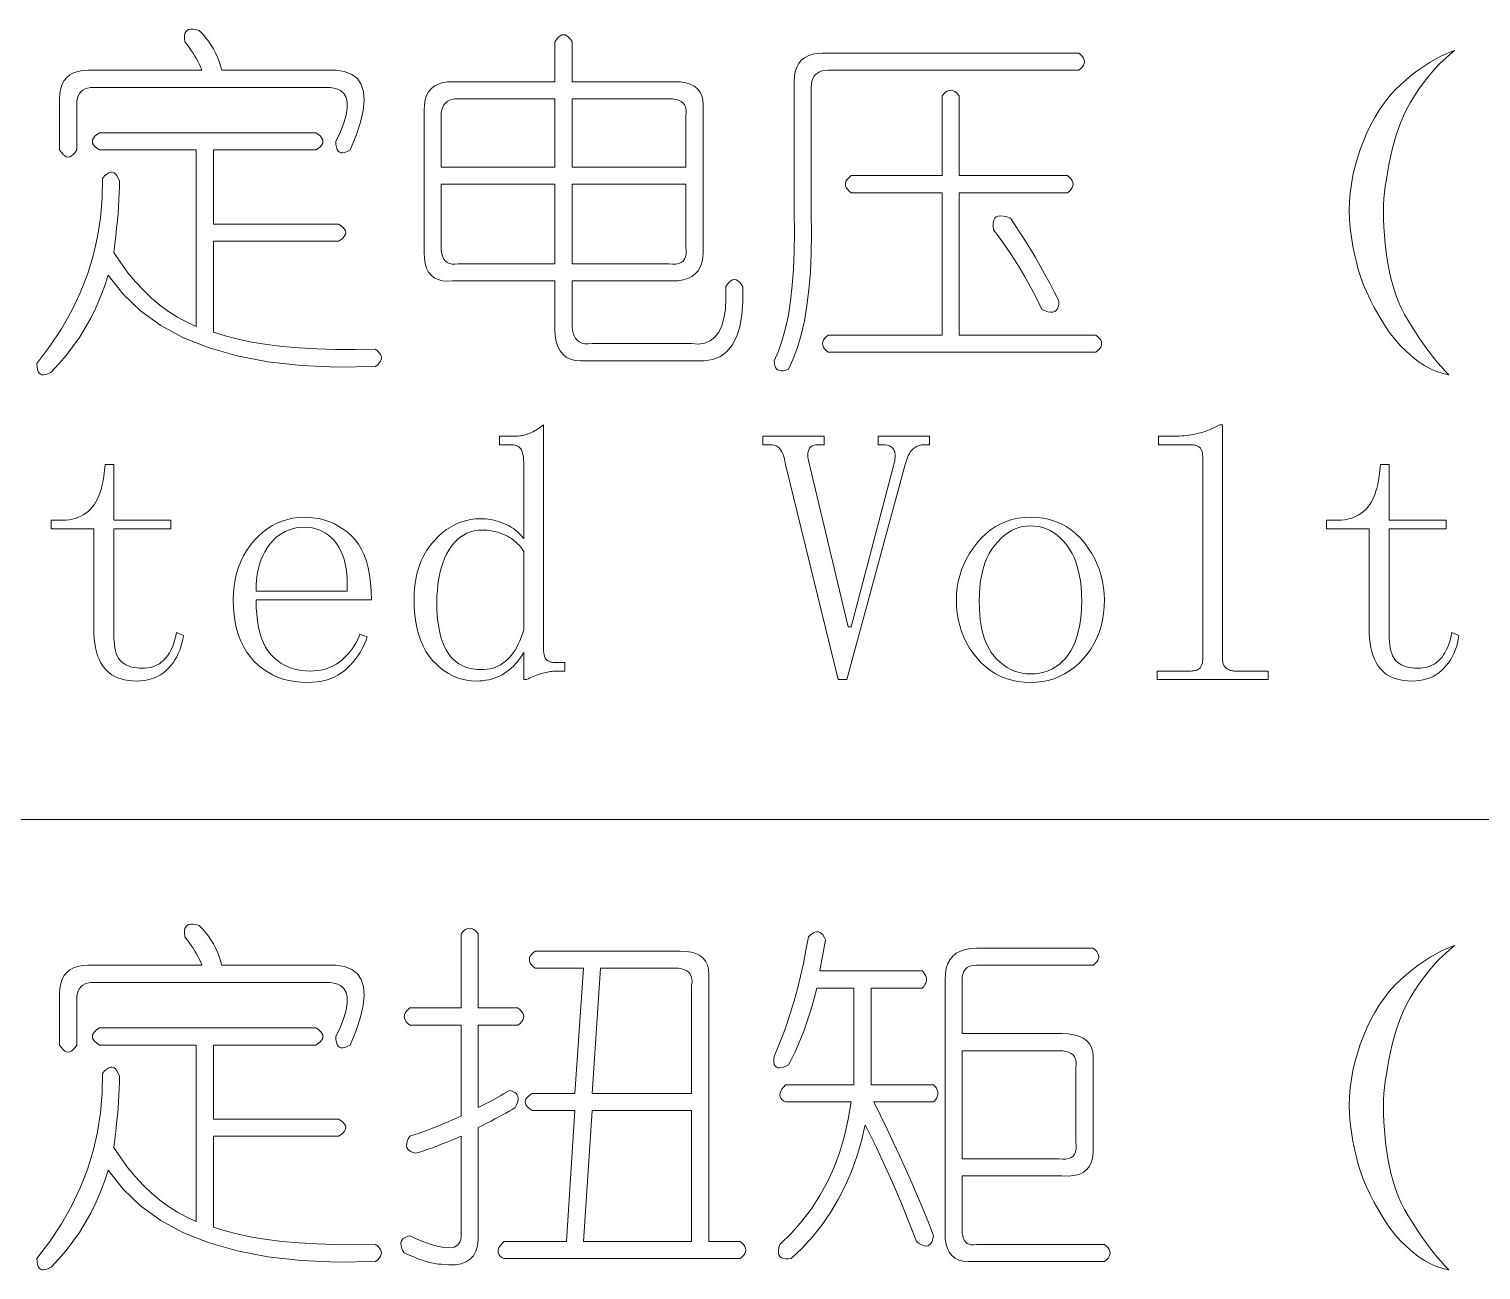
# Model space of a CAD drawing. Extents: x 1 to 297, y 1 to 210.
# Drawn here: x 47.49 to 56.24, y 43.02 to 50.49 of the extents above; entities that cross this region are included whole.
import ezdxf

# ---------------------------------------------------------------- set-up
doc = ezdxf.new("R2010")
doc.units = 0

msp = doc.modelspace()

# ---------------------------------------------------------------- linework, layer by layer
at = {"color": 7, "lineweight": 13}
msp.add_line((1.3055, 45.7306), (175.1082, 45.7306), dxfattribs=at)
for points in [[(48.5176, 50.482), (48.5375, 50.4611), (48.556, 50.4395), (48.5731, 50.4172), (48.5889, 50.3942), (48.6033, 50.3706), (48.6163, 50.3462), (48.628, 50.3212), (48.6383, 50.2955), (48.6472, 50.2691), (48.6547, 50.242), (49.3404, 50.242), (49.3938, 50.2341), (49.4371, 50.2173), (49.4706, 50.1916), (49.494, 50.157), (49.5076, 50.1134), (49.5112, 50.061), (49.5048, 49.9996), (49.4886, 49.9293), (49.4623, 49.8501), (49.4262, 49.762), (49.4099, 49.7533), (49.3953, 49.7476), (49.3824, 49.745), (49.3713, 49.7455), (49.3619, 49.7491), (49.3542, 49.7558), (49.3482, 49.7656), (49.3439, 49.7785), (49.3413, 49.7944), (49.3404, 49.8134), (49.3679, 49.8722), (49.3884, 49.9252), (49.4022, 49.9723), (49.409, 50.0137), (49.409, 50.0491), (49.4022, 50.0788), (49.3884, 50.1026), (49.3679, 50.1206), (49.3404, 50.1328), (49.3062, 50.1391), (47.8833, 50.1391), (47.8638, 50.1381), (47.8463, 50.135), (47.8308, 50.1299), (47.8175, 50.1227), (47.8062, 50.1134), (47.7969, 50.1021), (47.7897, 50.0887), (47.7846, 50.0733), (47.7815, 50.0558), (47.7804, 50.0363), (47.7804, 49.762), (47.7702, 49.7466), (47.7599, 49.7346), (47.7496, 49.726), (47.7393, 49.7209), (47.729, 49.7191), (47.7187, 49.7209), (47.7084, 49.726), (47.6982, 49.7346), (47.6879, 49.7466), (47.6776, 49.762), (47.6776, 50.0706), (47.6793, 50.1031), (47.6844, 50.1323), (47.693, 50.158), (47.705, 50.1803), (47.7204, 50.1991), (47.7393, 50.2146), (47.7616, 50.2266), (47.7873, 50.2351), (47.8164, 50.2403), (47.849, 50.242), (48.5347, 50.242), (48.5275, 50.2591), (48.5196, 50.2763), (48.5111, 50.2934), (48.5018, 50.3106), (48.4919, 50.3277), (48.4812, 50.3449), (48.4699, 50.362), (48.4579, 50.3791), (48.4452, 50.3963), (48.4319, 50.4134), (48.4296, 50.4326), (48.4298, 50.4491), (48.4324, 50.4628), (48.4374, 50.4738), (48.4447, 50.482), (48.4545, 50.4875), (48.4667, 50.4902), (48.4812, 50.4902), (48.4982, 50.4875)], [(50.7633, 50.4134), (50.7633, 50.1734), (51.3804, 50.1734), (51.4161, 50.1717), (51.4476, 50.1666), (51.4751, 50.158), (51.4984, 50.146), (51.5176, 50.1306), (51.5327, 50.1117), (51.5436, 50.0894), (51.5505, 50.0637), (51.5532, 50.0346), (51.5519, 50.002), (51.5519, 49.1449), (51.55, 49.1123), (51.5443, 49.0831), (51.5349, 49.0574), (51.5217, 49.0351), (51.5047, 49.0163), (51.484, 49.0009), (51.4595, 48.9889), (51.4312, 48.9803), (51.3991, 48.9751), (51.3633, 48.9734), (50.7633, 48.9734), (50.7633, 48.7163), (50.7645, 48.6904), (50.7681, 48.6676), (50.7741, 48.6479), (50.7825, 48.6313), (50.7933, 48.6177), (50.8065, 48.6073), (50.8221, 48.5999), (50.8401, 48.5956), (50.8605, 48.5944), (50.8833, 48.5963), (51.4833, 48.5963), (51.5255, 48.5935), (51.5628, 48.599), (51.5954, 48.6127), (51.6232, 48.6347), (51.6462, 48.6649), (51.6643, 48.7033), (51.6777, 48.7499), (51.6863, 48.8047), (51.69, 48.8678), (51.689, 48.9391), (51.6993, 48.9546), (51.7096, 48.9666), (51.7199, 48.9751), (51.7302, 48.9803), (51.7404, 48.982), (51.7507, 48.9803), (51.761, 48.9751), (51.7713, 48.9666), (51.7816, 48.9546), (51.7919, 48.9391), (51.792, 48.8483), (51.7857, 48.7677), (51.7728, 48.6974), (51.7535, 48.6374), (51.7276, 48.5877), (51.6952, 48.5483), (51.6563, 48.5191), (51.6108, 48.5003), (51.5589, 48.4917), (51.5004, 48.4934), (50.849, 48.4934), (50.8132, 48.4922), (50.7811, 48.4955), (50.7528, 48.5032), (50.7283, 48.5154), (50.7076, 48.532), (50.6906, 48.5531), (50.6774, 48.5786), (50.668, 48.6086), (50.6623, 48.6431), (50.6604, 48.682), (50.6604, 48.9734), (50.0433, 48.9734), (50.0107, 48.9721), (49.9816, 48.9748), (49.9559, 48.9817), (49.9336, 48.9926), (49.9147, 49.0077), (49.8993, 49.0269), (49.8873, 49.0502), (49.8787, 49.0777), (49.8736, 49.1092), (49.8719, 49.1449), (49.8719, 50.002), (49.8736, 50.0346), (49.8787, 50.0637), (49.8873, 50.0894), (49.8993, 50.1117), (49.9147, 50.1306), (49.9336, 50.146), (49.9559, 50.158), (49.9816, 50.1666), (50.0107, 50.1717), (50.0433, 50.1734), (50.6604, 50.1734), (50.6604, 50.4134), (50.6707, 50.4289), (50.681, 50.4409), (50.6913, 50.4494), (50.7016, 50.4546), (50.7119, 50.4563), (50.7222, 50.4546), (50.7324, 50.4494), (50.7427, 50.4409), (50.753, 50.4289)], [(56.0776, 50.362), (56.0438, 50.3337), (56.0111, 50.3037), (55.9794, 50.272), (55.9487, 50.2386), (55.919, 50.2034), (55.8904, 50.1666), (55.8628, 50.128), (55.8362, 50.0877), (55.8107, 50.0457), (55.7862, 50.002), (55.7695, 49.9669), (55.7539, 49.93), (55.7394, 49.8914), (55.7258, 49.8511), (55.7133, 49.8091), (55.7018, 49.7654), (55.6914, 49.72), (55.6819, 49.6729), (55.6735, 49.624), (55.6662, 49.5734), (55.66, 49.5414), (55.6552, 49.5069), (55.6518, 49.4701), (55.6497, 49.4308), (55.649, 49.3891), (55.6497, 49.3451), (55.6518, 49.2986), (55.6552, 49.2498), (55.66, 49.1985), (55.6662, 49.1449), (55.6739, 49.091), (55.6833, 49.0393), (55.6944, 48.9895), (55.7073, 48.9419), (55.7219, 48.8963), (55.7382, 48.8527), (55.7562, 48.8113), (55.7759, 48.7718), (55.7973, 48.7345), (55.8204, 48.6991), (55.8412, 48.6654), (55.8623, 48.6326), (55.8837, 48.6009), (55.9055, 48.5702), (55.9276, 48.5406), (55.95, 48.5119), (55.9728, 48.4843), (55.996, 48.4578), (56.0195, 48.4322), (56.0433, 48.4077), (56.0058, 48.4165), (55.9686, 48.429), (55.9317, 48.4453), (55.8952, 48.4653), (55.859, 48.4891), (55.8232, 48.5167), (55.7877, 48.5481), (55.7526, 48.5833), (55.7178, 48.6222), (55.6833, 48.6649), (55.6504, 48.7158), (55.6202, 48.7657), (55.5928, 48.8145), (55.5681, 48.8623), (55.5462, 48.9091), (55.527, 48.9549), (55.5105, 48.9997), (55.4968, 49.0434), (55.4858, 49.0861), (55.4776, 49.1277), (55.4652, 49.1824), (55.4556, 49.2367), (55.4488, 49.2907), (55.4447, 49.3444), (55.4433, 49.3977), (55.4447, 49.4507), (55.4488, 49.5033), (55.4556, 49.5556), (55.4652, 49.6075), (55.4776, 49.6591), (55.4923, 49.7131), (55.5091, 49.7654), (55.528, 49.816), (55.5489, 49.8649), (55.5719, 49.912), (55.5969, 49.9574), (55.624, 50.0011), (55.6531, 50.0431), (55.6843, 50.0834), (55.7176, 50.122), (55.752, 50.1553), (55.7868, 50.1865), (55.822, 50.2156), (55.8575, 50.2427), (55.8933, 50.2677), (55.9295, 50.2907), (55.966, 50.3116), (56.0028, 50.3305), (56.04, 50.3473)], [(52.2719, 50.3449), (53.8147, 50.3449), (53.8271, 50.3346), (53.8367, 50.3243), (53.8435, 50.314), (53.8476, 50.3037), (53.849, 50.2934), (53.8476, 50.2831), (53.8435, 50.2729), (53.8367, 50.2626), (53.8271, 50.2523), (53.8147, 50.242), (52.3062, 50.242), (52.2866, 50.241), (52.2691, 50.2379), (52.2537, 50.2327), (52.2403, 50.2255), (52.229, 50.2163), (52.2198, 50.205), (52.2126, 50.1916), (52.2074, 50.1762), (52.2043, 50.1587), (52.2033, 50.1391), (52.2033, 49.3849), (52.205, 49.2582), (52.2033, 49.1387), (52.1982, 49.0264), (52.1896, 48.9213), (52.1776, 48.8234), (52.1622, 48.7327), (52.1433, 48.6493), (52.121, 48.573), (52.0953, 48.5039), (52.0662, 48.442), (52.0499, 48.4363), (52.0353, 48.4331), (52.0224, 48.4322), (52.0113, 48.4338), (52.0019, 48.4377), (51.9942, 48.4441), (51.9882, 48.4528), (51.9839, 48.4639), (51.9813, 48.4775), (51.9804, 48.4934), (52.0063, 48.5517), (52.0291, 48.6169), (52.0488, 48.6889), (52.0655, 48.7677), (52.079, 48.8534), (52.0895, 48.946), (52.0968, 49.0454), (52.1011, 49.1517), (52.1023, 49.2649), (52.1004, 49.3849), (52.1004, 50.1734), (52.1022, 50.206), (52.1073, 50.2351), (52.1159, 50.2609), (52.1279, 50.2831), (52.1433, 50.302), (52.1622, 50.3174), (52.1844, 50.3294), (52.2102, 50.338), (52.2393, 50.3431)], [(52.9919, 50.0877), (53.0022, 50.1001), (53.0124, 50.1097), (53.0227, 50.1165), (53.033, 50.1206), (53.0433, 50.122), (53.0536, 50.1206), (53.0639, 50.1165), (53.0742, 50.1097), (53.0844, 50.1001), (53.0947, 50.0877), (53.0947, 49.6077), (53.7462, 49.6077), (53.7585, 49.5974), (53.7681, 49.5871), (53.775, 49.5769), (53.7791, 49.5666), (53.7804, 49.5563), (53.7791, 49.546), (53.775, 49.5357), (53.7681, 49.5254), (53.7585, 49.5151), (53.7462, 49.5049), (53.0947, 49.5049), (53.0947, 48.6477), (53.9176, 48.6477), (53.9299, 48.6374), (53.9395, 48.6271), (53.9464, 48.6169), (53.9505, 48.6066), (53.9519, 48.5963), (53.9505, 48.586), (53.9464, 48.5757), (53.9395, 48.5654), (53.9299, 48.5551), (53.9176, 48.5449), (52.3062, 48.5449), (52.2938, 48.5551), (52.2842, 48.5654), (52.2774, 48.5757), (52.2732, 48.586), (52.2719, 48.5963), (52.2732, 48.6066), (52.2774, 48.6169), (52.2842, 48.6271), (52.2938, 48.6374), (52.3062, 48.6477), (52.9919, 48.6477), (52.9919, 49.5049), (52.4433, 49.5049), (52.431, 49.5151), (52.4214, 49.5254), (52.4145, 49.5357), (52.4104, 49.546), (52.409, 49.5563), (52.4104, 49.5666), (52.4145, 49.5769), (52.4214, 49.5871), (52.431, 49.5974), (52.4433, 49.6077), (52.9919, 49.6077)], [(50.6604, 50.0706), (50.0776, 50.0706), (50.058, 50.0695), (50.0406, 50.0665), (50.0251, 50.0613), (50.0118, 50.0541), (50.0004, 50.0449), (49.9912, 50.0335), (49.984, 50.0202), (49.9788, 50.0047), (49.9758, 49.9873), (49.9747, 49.9677), (49.9747, 49.6591), (50.6604, 49.6591)], [(51.3462, 50.0706), (50.7633, 50.0706), (50.7633, 49.6591), (51.449, 49.6591), (51.449, 49.9677), (51.4511, 49.9873), (51.4504, 50.0047), (51.447, 50.0202), (51.4408, 50.0335), (51.4319, 50.0449), (51.4202, 50.0541), (51.4058, 50.0613), (51.3887, 50.0665), (51.3688, 50.0695)], [(47.9176, 49.8649), (49.2204, 49.8649), (49.2359, 49.8546), (49.2479, 49.8443), (49.2564, 49.834), (49.2616, 49.8237), (49.2633, 49.8134), (49.2616, 49.8031), (49.2564, 49.7929), (49.2479, 49.7826), (49.2359, 49.7723), (49.2204, 49.762), (48.6033, 49.762), (48.6033, 49.3163), (49.3576, 49.3163), (49.373, 49.306), (49.385, 49.2957), (49.3936, 49.2854), (49.3987, 49.2751), (49.4004, 49.2649), (49.3987, 49.2546), (49.3936, 49.2443), (49.385, 49.234), (49.373, 49.2237), (49.3576, 49.2134), (48.6033, 49.2134), (48.6033, 48.6649), (48.6748, 48.6422), (48.7521, 48.6223), (48.8352, 48.6052), (48.9242, 48.5908), (49.019, 48.5791), (49.1196, 48.5702), (49.2261, 48.5641), (49.3384, 48.5606), (49.4565, 48.5599), (49.5804, 48.562), (49.5928, 48.5517), (49.6024, 48.5414), (49.6092, 48.5311), (49.6134, 48.5209), (49.6147, 48.5106), (49.6134, 48.5003), (49.6092, 48.49), (49.6024, 48.4797), (49.5928, 48.4694), (49.5804, 48.4591), (49.3483, 48.4554), (49.132, 48.4646), (48.9314, 48.4869), (48.7466, 48.5222), (48.5776, 48.5706), (48.4243, 48.6319), (48.2868, 48.7063), (48.1651, 48.7938), (48.0592, 48.8942), (47.969, 49.0077), (47.9471, 48.9402), (47.9224, 48.8747), (47.895, 48.8113), (47.8648, 48.7499), (47.8319, 48.6906), (47.7962, 48.6333), (47.7578, 48.5781), (47.7167, 48.525), (47.6728, 48.4739), (47.6262, 48.4249), (47.6099, 48.4161), (47.5953, 48.4105), (47.5824, 48.4079), (47.5713, 48.4084), (47.5619, 48.412), (47.5542, 48.4187), (47.5482, 48.4285), (47.5439, 48.4413), (47.5413, 48.4573), (47.5404, 48.4763), (47.6184, 48.58), (47.6879, 48.6854), (47.7487, 48.7926), (47.801, 48.9014), (47.8447, 49.012), (47.8799, 49.1243), (47.9064, 49.2383), (47.9244, 49.354), (47.9339, 49.4714), (47.9347, 49.5906), (47.9481, 49.6058), (47.9608, 49.6173), (47.9728, 49.625), (47.9841, 49.629), (47.9947, 49.6291), (48.0047, 49.6255), (48.0139, 49.6182), (48.0225, 49.607), (48.0304, 49.5921), (48.0376, 49.5734), (48.0372, 49.5383), (48.0362, 49.5014), (48.0345, 49.4629), (48.0321, 49.4226), (48.029, 49.3806), (48.0252, 49.3369), (48.0208, 49.2914), (48.0156, 49.2443), (48.0098, 49.1954), (48.0033, 49.1449), (48.0453, 49.0818), (48.089, 49.0228), (48.1344, 48.9679), (48.1816, 48.9172), (48.2304, 48.8706), (48.281, 48.8281), (48.3333, 48.7897), (48.3873, 48.7554), (48.443, 48.7252), (48.5004, 48.6991), (48.5004, 49.762), (47.9176, 49.762), (47.9022, 49.7723), (47.8902, 49.7826), (47.8816, 49.7929), (47.8764, 49.8031), (47.8747, 49.8134), (47.8764, 49.8237), (47.8816, 49.834), (47.8902, 49.8443), (47.9022, 49.8546)], [(50.6604, 49.5563), (49.9747, 49.5563), (49.9747, 49.1791), (49.9758, 49.1565), (49.9788, 49.1366), (49.984, 49.1195), (49.9912, 49.1051), (50.0004, 49.0934), (50.0118, 49.0845), (50.0251, 49.0783), (50.0406, 49.0749), (50.058, 49.0742), (50.0776, 49.0763), (50.6604, 49.0763)], [(51.449, 49.5563), (50.7633, 49.5563), (50.7633, 49.0763), (51.3462, 49.0763), (51.3688, 49.0742), (51.3887, 49.0749), (51.4058, 49.0783), (51.4202, 49.0845), (51.4319, 49.0934), (51.4408, 49.1051), (51.447, 49.1195), (51.4504, 49.1366), (51.4511, 49.1565), (51.449, 49.1791)], [(53.3004, 49.282), (53.2984, 49.3043), (53.2991, 49.3231), (53.3025, 49.3386), (53.3087, 49.3506), (53.3176, 49.3591), (53.3292, 49.3643), (53.3436, 49.366), (53.3608, 49.3643), (53.3807, 49.3591), (53.4033, 49.3506), (53.434, 49.3055), (53.4643, 49.2594), (53.4943, 49.2122), (53.524, 49.1641), (53.5533, 49.1149), (53.5823, 49.0646), (53.6109, 49.0134), (53.6392, 48.9611), (53.6671, 48.9078), (53.6947, 48.8534), (53.6937, 48.8344), (53.6906, 48.8185), (53.6855, 48.8056), (53.6783, 48.7958), (53.669, 48.7891), (53.6577, 48.7855), (53.6443, 48.785), (53.6289, 48.7876), (53.6114, 48.7933), (53.5919, 48.802), (53.5674, 48.8531), (53.5418, 48.9035), (53.5152, 48.9532), (53.4876, 49.0022), (53.459, 49.0506), (53.4294, 49.0982), (53.3987, 49.1452), (53.367, 49.1915), (53.3342, 49.2371)], [(50.189, 46.5649), (50.1586, 46.5661), (50.129, 46.5698), (50.1003, 46.576), (50.0724, 46.5847), (50.0454, 46.5959), (50.0193, 46.6096), (49.994, 46.6258), (49.9696, 46.6444), (49.946, 46.6655), (49.9233, 46.6891), (49.9021, 46.7152), (49.8832, 46.7435), (49.8665, 46.7741), (49.852, 46.8071), (49.8397, 46.8424), (49.8297, 46.8799), (49.8219, 46.9198), (49.8163, 46.9621), (49.813, 47.0066), (49.8119, 47.0534), (49.8131, 47.0971), (49.8167, 47.139), (49.8227, 47.179), (49.8311, 47.2173), (49.8419, 47.2538), (49.8551, 47.2885), (49.8707, 47.3213), (49.8887, 47.3524), (49.9091, 47.3817), (49.9319, 47.4091), (49.9563, 47.4344), (49.9816, 47.457), (50.0077, 47.4769), (50.0347, 47.4942), (50.0626, 47.5088), (50.0913, 47.5207), (50.1209, 47.53), (50.1513, 47.5367), (50.1826, 47.5407), (50.2147, 47.542), (50.2285, 47.5417), (50.2423, 47.5408), (50.2563, 47.5393), (50.2703, 47.5372), (50.2844, 47.5345), (50.2986, 47.5312), (50.3128, 47.5273), (50.3272, 47.5228), (50.3416, 47.5177), (50.3562, 47.512), (50.3704, 47.5057), (50.3841, 47.4988), (50.3972, 47.4913), (50.4096, 47.4832), (50.4215, 47.4745), (50.4328, 47.4652), (50.4435, 47.4553), (50.4535, 47.4448), (50.463, 47.4337), (50.4719, 47.422), (50.4719, 47.8849), (50.4717, 47.8949), (50.4712, 47.9044), (50.4703, 47.9134), (50.4691, 47.9219), (50.4676, 47.9299), (50.4657, 47.9373), (50.4635, 47.9443), (50.4609, 47.9507), (50.458, 47.9566), (50.4547, 47.962), (50.451, 47.9669), (50.4468, 47.9713), (50.4421, 47.9751), (50.4369, 47.9785), (50.4312, 47.9813), (50.4249, 47.9836), (50.4181, 47.9854), (50.4108, 47.9867), (50.403, 47.9875), (50.3947, 47.9877), (50.3262, 47.9877), (50.3262, 48.0391), (50.4204, 48.0391), (50.429, 48.0393), (50.4376, 48.0398), (50.4462, 48.0407), (50.4547, 48.0419), (50.4633, 48.0434), (50.4719, 48.0453), (50.4804, 48.0475), (50.489, 48.0501), (50.4976, 48.053), (50.5062, 48.0563), (50.5147, 48.0599), (50.5233, 48.0638), (50.5319, 48.0681), (50.5404, 48.0727), (50.549, 48.0777), (50.5576, 48.083), (50.5662, 48.0887), (50.5747, 48.0947), (50.5833, 48.101), (50.5919, 48.1077), (50.5919, 46.7534), (50.592, 46.7451), (50.5926, 46.7373), (50.5934, 46.73), (50.5946, 46.7233), (50.5962, 46.717), (50.598, 46.7113), (50.6003, 46.706), (50.6028, 46.7013), (50.6058, 46.6971), (50.609, 46.6934), (50.6126, 46.6902), (50.6166, 46.6873), (50.6208, 46.6847), (50.6255, 46.6825), (50.6304, 46.6806), (50.6358, 46.679), (50.6414, 46.6778), (50.6474, 46.677), (50.6538, 46.6765), (50.6604, 46.6763), (50.7204, 46.6763), (50.7204, 46.6249), (50.669, 46.6249), (50.662, 46.6247), (50.6548, 46.6243), (50.6473, 46.6237), (50.6395, 46.6228), (50.6315, 46.6216), (50.6232, 46.6202), (50.6147, 46.6186), (50.6059, 46.6166), (50.5969, 46.6144), (50.5876, 46.612), (50.5781, 46.6093), (50.5686, 46.6063), (50.5589, 46.6031), (50.5492, 46.5997), (50.5394, 46.5959), (50.5295, 46.5919), (50.5195, 46.5877), (50.5094, 46.5832), (50.4993, 46.5784), (50.489, 46.5734), (50.4719, 46.5734), (50.4719, 46.7363), (50.463, 46.7212), (50.4535, 46.7066), (50.4435, 46.6927), (50.4328, 46.6794), (50.4215, 46.6666), (50.4096, 46.6545), (50.3972, 46.643), (50.3841, 46.6321), (50.3704, 46.6217), (50.3562, 46.612), (50.3414, 46.603), (50.3262, 46.595), (50.3105, 46.588), (50.2944, 46.5818), (50.2779, 46.5766), (50.261, 46.5724), (50.2437, 46.5691), (50.2259, 46.5667), (50.2077, 46.5653)], [(54.389, 48.0391), (54.4044, 48.0393), (54.4195, 48.0398), (54.4345, 48.0407), (54.4494, 48.0419), (54.464, 48.0434), (54.4785, 48.0453), (54.4928, 48.0475), (54.507, 48.0501), (54.5209, 48.053), (54.5347, 48.0563), (54.5484, 48.0599), (54.5618, 48.0638), (54.5751, 48.0681), (54.5882, 48.0727), (54.6012, 48.0777), (54.6139, 48.083), (54.6265, 48.0887), (54.639, 48.0947), (54.6512, 48.101), (54.6633, 48.1077), (54.6804, 48.1077), (54.6804, 46.6934), (54.6807, 46.6867), (54.6813, 46.6804), (54.6824, 46.6744), (54.6839, 46.6687), (54.6858, 46.6634), (54.6882, 46.6585), (54.6909, 46.6538), (54.6942, 46.6495), (54.6978, 46.6456), (54.7019, 46.642), (54.7063, 46.6387), (54.711, 46.6358), (54.7159, 46.6333), (54.7211, 46.631), (54.7265, 46.6291), (54.7322, 46.6276), (54.7382, 46.6264), (54.7444, 46.6255), (54.7509, 46.625), (54.7576, 46.6249), (54.9547, 46.6249), (54.9547, 46.5734), (54.2862, 46.5734), (54.2862, 46.6249), (54.4833, 46.6249), (54.4916, 46.625), (54.4994, 46.6255), (54.5067, 46.6264), (54.5135, 46.6276), (54.5197, 46.6291), (54.5255, 46.631), (54.5307, 46.6333), (54.5354, 46.6358), (54.5396, 46.6387), (54.5433, 46.642), (54.5466, 46.6456), (54.5495, 46.6495), (54.552, 46.6538), (54.5543, 46.6585), (54.5562, 46.6634), (54.5577, 46.6687), (54.5589, 46.6744), (54.5598, 46.6804), (54.5603, 46.6867), (54.5604, 46.6934), (54.5604, 47.9191), (54.5603, 47.9258), (54.5598, 47.9322), (54.5589, 47.9382), (54.5577, 47.9438), (54.5562, 47.9491), (54.5543, 47.9541), (54.552, 47.9587), (54.5495, 47.963), (54.5466, 47.967), (54.5433, 47.9706), (54.5396, 47.9738), (54.5354, 47.9767), (54.5307, 47.9793), (54.5255, 47.9815), (54.5197, 47.9834), (54.5135, 47.985), (54.5067, 47.9862), (54.4994, 47.987), (54.4916, 47.9875), (54.4833, 47.9877), (54.2947, 47.9877), (54.2947, 48.0391)], [(52.6062, 47.9877), (52.6062, 48.0391), (52.9147, 48.0391), (52.9147, 47.9877), (52.8804, 47.9877), (52.8736, 47.9875), (52.8669, 47.9867), (52.8603, 47.9854), (52.8537, 47.9836), (52.8472, 47.9813), (52.8408, 47.9785), (52.8345, 47.9751), (52.8283, 47.9713), (52.8222, 47.9669), (52.8162, 47.962), (52.8103, 47.9564), (52.8047, 47.95), (52.7993, 47.9427), (52.7942, 47.9346), (52.7894, 47.9256), (52.7848, 47.9157), (52.7805, 47.905), (52.7764, 47.8934), (52.7726, 47.881), (52.769, 47.8677), (52.4176, 46.5734), (52.3662, 46.5734), (52.049, 47.8677), (52.0472, 47.8794), (52.0451, 47.8905), (52.0427, 47.901), (52.0401, 47.9109), (52.0372, 47.9202), (52.0341, 47.9289), (52.0307, 47.937), (52.0271, 47.9445), (52.0232, 47.9514), (52.019, 47.9577), (52.0145, 47.9634), (52.0096, 47.9685), (52.0042, 47.973), (51.9984, 47.9769), (51.9922, 47.9802), (51.9856, 47.9829), (51.9785, 47.985), (51.971, 47.9865), (51.9631, 47.9874), (51.9547, 47.9877), (51.9119, 47.9877), (51.9119, 48.0391), (52.2804, 48.0391), (52.2804, 47.9877), (52.2462, 47.9877), (52.2379, 47.9875), (52.2302, 47.9867), (52.2231, 47.9854), (52.2167, 47.9836), (52.2108, 47.9813), (52.2055, 47.9785), (52.2009, 47.9751), (52.1968, 47.9713), (52.1933, 47.9669), (52.1904, 47.962), (52.1881, 47.9567), (52.1862, 47.951), (52.1847, 47.945), (52.1836, 47.9387), (52.1829, 47.932), (52.1827, 47.925), (52.1829, 47.9176), (52.1836, 47.9099), (52.1847, 47.9018), (52.1862, 47.8934), (52.4262, 46.8906), (52.4433, 46.8906), (52.7004, 47.8677), (52.7035, 47.8794), (52.7059, 47.8905), (52.7076, 47.901), (52.7087, 47.9109), (52.709, 47.9202), (52.7087, 47.9289), (52.7076, 47.937), (52.7059, 47.9445), (52.7035, 47.9514), (52.7004, 47.9577), (52.6967, 47.9634), (52.6922, 47.9685), (52.6871, 47.973), (52.6812, 47.9769), (52.6747, 47.9802), (52.6675, 47.9829), (52.6596, 47.985), (52.6511, 47.9865), (52.6418, 47.9874), (52.6319, 47.9877)], [(48.0033, 46.8477), (48.0037, 46.8245), (48.005, 46.8028), (48.0072, 46.7827), (48.0102, 46.7641), (48.014, 46.747), (48.0187, 46.7315), (48.0243, 46.7175), (48.0307, 46.7051), (48.038, 46.6942), (48.0462, 46.6849), (48.0552, 46.6767), (48.065, 46.6694), (48.0757, 46.663), (48.0873, 46.6574), (48.0997, 46.6527), (48.113, 46.6489), (48.1272, 46.6459), (48.1422, 46.6437), (48.158, 46.6424), (48.1747, 46.642), (48.1915, 46.6426), (48.2076, 46.6442), (48.2231, 46.647), (48.2378, 46.6509), (48.2519, 46.6559), (48.2652, 46.6621), (48.2779, 46.6693), (48.2899, 46.6777), (48.3012, 46.6871), (48.3119, 46.6977), (48.3218, 46.7093), (48.3311, 46.7219), (48.3396, 46.7354), (48.3475, 46.7498), (48.3547, 46.7652), (48.3612, 46.7815), (48.3671, 46.7988), (48.3722, 46.817), (48.3767, 46.8362), (48.3804, 46.8563), (48.4233, 46.8391), (48.4193, 46.8156), (48.4142, 46.7929), (48.408, 46.771), (48.4007, 46.75), (48.3922, 46.7299), (48.3827, 46.7106), (48.372, 46.6921), (48.3602, 46.6746), (48.3473, 46.6579), (48.3333, 46.642), (48.3183, 46.6273), (48.3023, 46.6142), (48.2853, 46.6027), (48.2675, 46.5926), (48.2487, 46.5841), (48.2289, 46.5772), (48.2082, 46.5718), (48.1866, 46.5679), (48.164, 46.5656), (48.1404, 46.5649), (48.1154, 46.5656), (48.0916, 46.5679), (48.0691, 46.5718), (48.0479, 46.5772), (48.0279, 46.5841), (48.0093, 46.5926), (47.9919, 46.6027), (47.9759, 46.6142), (47.9611, 46.6273), (47.9476, 46.642), (47.9354, 46.6583), (47.9244, 46.6763), (47.9148, 46.696), (47.9064, 46.7174), (47.8994, 46.7406), (47.8936, 46.7654), (47.8891, 46.792), (47.8859, 46.8203), (47.8839, 46.8503), (47.8833, 46.882), (47.8833, 47.482), (47.6262, 47.482), (47.6262, 47.5334), (47.6947, 47.5334), (47.7149, 47.5341), (47.7343, 47.536), (47.753, 47.5392), (47.7708, 47.5437), (47.7879, 47.5495), (47.8043, 47.5566), (47.8198, 47.5649), (47.8346, 47.5746), (47.8486, 47.5855), (47.8619, 47.5977), (47.8743, 47.6113), (47.8857, 47.6263), (47.8962, 47.6428), (47.9058, 47.6608), (47.9144, 47.6802), (47.922, 47.7011), (47.9288, 47.7234), (47.9346, 47.7472), (47.9394, 47.7724), (47.9433, 47.7991), (47.9519, 47.8677), (48.0033, 47.8677), (48.0033, 47.5334), (48.3462, 47.5334), (48.3462, 47.482), (48.0033, 47.482)], [(55.6833, 46.8477), (55.6837, 46.8245), (55.685, 46.8028), (55.6872, 46.7827), (55.6902, 46.7641), (55.694, 46.747), (55.6987, 46.7315), (55.7043, 46.7175), (55.7107, 46.7051), (55.718, 46.6942), (55.7262, 46.6849), (55.7352, 46.6767), (55.745, 46.6694), (55.7557, 46.663), (55.7673, 46.6574), (55.7797, 46.6527), (55.793, 46.6489), (55.8072, 46.6459), (55.8222, 46.6437), (55.838, 46.6424), (55.8547, 46.642), (55.8715, 46.6426), (55.8876, 46.6442), (55.9031, 46.647), (55.9178, 46.6509), (55.9319, 46.6559), (55.9452, 46.6621), (55.9579, 46.6693), (55.9699, 46.6777), (55.9812, 46.6871), (55.9919, 46.6977), (56.0018, 46.7093), (56.0111, 46.7219), (56.0196, 46.7354), (56.0275, 46.7498), (56.0347, 46.7652), (56.0412, 46.7815), (56.0471, 46.7988), (56.0522, 46.817), (56.0567, 46.8362), (56.0604, 46.8563), (56.1033, 46.8391), (56.0993, 46.8156), (56.0942, 46.7929), (56.088, 46.771), (56.0807, 46.75), (56.0722, 46.7299), (56.0627, 46.7106), (56.052, 46.6921), (56.0402, 46.6746), (56.0273, 46.6579), (56.0133, 46.642), (55.9983, 46.6273), (55.9823, 46.6142), (55.9653, 46.6027), (55.9475, 46.5926), (55.9287, 46.5841), (55.9089, 46.5772), (55.8882, 46.5718), (55.8666, 46.5679), (55.844, 46.5656), (55.8204, 46.5649), (55.7954, 46.5656), (55.7716, 46.5679), (55.7491, 46.5718), (55.7279, 46.5772), (55.7079, 46.5841), (55.6893, 46.5926), (55.6719, 46.6027), (55.6559, 46.6142), (55.6411, 46.6273), (55.6276, 46.642), (55.6154, 46.6583), (55.6044, 46.6763), (55.5948, 46.696), (55.5864, 46.7174), (55.5794, 46.7406), (55.5736, 46.7654), (55.5691, 46.792), (55.5659, 46.8203), (55.5639, 46.8503), (55.5633, 46.882), (55.5633, 47.482), (55.3062, 47.482), (55.3062, 47.5334), (55.3747, 47.5334), (55.3949, 47.5341), (55.4143, 47.536), (55.433, 47.5392), (55.4508, 47.5437), (55.4679, 47.5495), (55.4843, 47.5566), (55.4998, 47.5649), (55.5146, 47.5746), (55.5286, 47.5855), (55.5419, 47.5977), (55.5543, 47.6113), (55.5657, 47.6263), (55.5762, 47.6428), (55.5858, 47.6608), (55.5944, 47.6802), (55.602, 47.7011), (55.6088, 47.7234), (55.6146, 47.7472), (55.6194, 47.7724), (55.6233, 47.7991), (55.6319, 47.8677), (55.6833, 47.8677), (55.6833, 47.5334), (56.0262, 47.5334), (56.0262, 47.482), (55.6833, 47.482)], [(48.8604, 47.0534), (48.8613, 47.0085), (48.864, 46.9662), (48.8685, 46.9265), (48.8748, 46.8895), (48.8829, 46.8552), (48.8928, 46.8235), (48.9045, 46.7945), (48.918, 46.7682), (48.9333, 46.7445), (48.9504, 46.7234), (48.969, 46.7047), (48.9887, 46.6879), (49.0095, 46.6732), (49.0314, 46.6603), (49.0544, 46.6495), (49.0785, 46.6406), (49.1037, 46.6337), (49.1301, 46.6288), (49.1576, 46.6258), (49.1862, 46.6249), (49.2081, 46.6255), (49.2294, 46.6274), (49.2499, 46.6306), (49.2698, 46.6351), (49.289, 46.6409), (49.3075, 46.648), (49.3254, 46.6564), (49.3425, 46.666), (49.359, 46.6769), (49.3747, 46.6891), (49.3897, 46.7023), (49.4039, 46.7161), (49.4172, 46.7304), (49.4296, 46.7454), (49.4412, 46.7609), (49.4519, 46.7771), (49.4617, 46.7938), (49.4707, 46.8112), (49.4789, 46.8292), (49.4862, 46.8477), (49.529, 46.8306), (49.5232, 46.8118), (49.5162, 46.793), (49.5078, 46.7744), (49.4982, 46.7558), (49.4872, 46.7374), (49.475, 46.719), (49.4615, 46.7007), (49.4467, 46.6825), (49.4307, 46.6643), (49.4133, 46.6463), (49.3947, 46.6292), (49.3747, 46.6139), (49.3535, 46.6004), (49.331, 46.5887), (49.3072, 46.5788), (49.2822, 46.5707), (49.2558, 46.5644), (49.2282, 46.5599), (49.1992, 46.5572), (49.169, 46.5563), (49.1303, 46.5576), (49.0931, 46.5614), (49.0573, 46.5679), (49.023, 46.5769), (48.9901, 46.5884), (48.9587, 46.6026), (48.9287, 46.6193), (48.9002, 46.6386), (48.8732, 46.6604), (48.8476, 46.6849), (48.824, 46.7117), (48.8028, 46.7407), (48.7842, 46.772), (48.768, 46.8055), (48.7544, 46.8413), (48.7432, 46.8793), (48.7345, 46.9195), (48.7283, 46.9619), (48.7245, 47.0065), (48.7233, 47.0534), (48.7245, 47.0956), (48.7283, 47.1362), (48.7345, 47.1754), (48.7432, 47.2132), (48.7544, 47.2495), (48.768, 47.2843), (48.7842, 47.3177), (48.8028, 47.3497), (48.824, 47.3801), (48.8476, 47.4091), (48.873, 47.436), (48.8995, 47.4601), (48.9272, 47.4813), (48.9559, 47.4997), (48.9858, 47.5152), (49.0168, 47.5279), (49.0489, 47.5378), (49.0821, 47.5449), (49.1164, 47.5492), (49.1519, 47.5506), (49.184, 47.5495), (49.2153, 47.5461), (49.2457, 47.5405), (49.2753, 47.5327), (49.304, 47.5227), (49.3319, 47.5105), (49.3589, 47.496), (49.385, 47.4793), (49.4103, 47.4603), (49.4347, 47.4391), (49.4575, 47.4152), (49.4779, 47.3881), (49.4959, 47.3576), (49.5115, 47.3239), (49.5247, 47.287), (49.5355, 47.2468), (49.5439, 47.2033), (49.5499, 47.1566), (49.5535, 47.1067), (49.5547, 47.0534)], [(49.409, 47.1049), (49.4099, 47.1417), (49.4092, 47.1767), (49.4068, 47.2099), (49.4028, 47.2413), (49.3972, 47.2709), (49.39, 47.2987), (49.3811, 47.3248), (49.3706, 47.349), (49.3585, 47.3714), (49.3447, 47.392), (49.3297, 47.4107), (49.3137, 47.4275), (49.2968, 47.4423), (49.2789, 47.4551), (49.2601, 47.4659), (49.2403, 47.4748), (49.2196, 47.4817), (49.198, 47.4866), (49.1754, 47.4896), (49.1519, 47.4906), (49.1266, 47.4895), (49.1023, 47.4865), (49.079, 47.4813), (49.0566, 47.4741), (49.0351, 47.4649), (49.0146, 47.4535), (48.995, 47.4402), (48.9763, 47.4247), (48.9586, 47.4073), (48.9419, 47.3877), (48.9264, 47.3664), (48.9126, 47.3435), (48.9003, 47.3191), (48.8898, 47.2931), (48.8808, 47.2656), (48.8735, 47.2365), (48.8678, 47.2059), (48.8637, 47.1738), (48.8613, 47.1401), (48.8604, 47.1049)], [(53.969, 47.0534), (53.9677, 47.0113), (53.9639, 46.9706), (53.9574, 46.9314), (53.9484, 46.8937), (53.9369, 46.8574), (53.9227, 46.8225), (53.906, 46.7891), (53.8867, 46.7572), (53.8649, 46.7267), (53.8404, 46.6977), (53.8141, 46.6708), (53.7866, 46.6468), (53.7579, 46.6256), (53.728, 46.6072), (53.6969, 46.5916), (53.6646, 46.5789), (53.631, 46.569), (53.5963, 46.5619), (53.5604, 46.5577), (53.5233, 46.5563), (53.4846, 46.5577), (53.4474, 46.5621), (53.4116, 46.5694), (53.3772, 46.5796), (53.3444, 46.5927), (53.313, 46.6087), (53.283, 46.6277), (53.2545, 46.6495), (53.2275, 46.6743), (53.2019, 46.702), (53.1783, 46.7317), (53.1571, 46.7627), (53.1385, 46.7948), (53.1223, 46.8282), (53.1087, 46.8627), (53.0975, 46.8985), (53.0888, 46.9354), (53.0826, 46.9735), (53.0788, 47.0129), (53.0776, 47.0534), (53.0788, 47.0908), (53.0826, 47.1275), (53.0888, 47.1635), (53.0975, 47.1988), (53.1087, 47.2334), (53.1223, 47.2674), (53.1385, 47.3006), (53.1571, 47.3332), (53.1783, 47.3651), (53.2019, 47.3963), (53.2275, 47.4256), (53.2545, 47.4518), (53.283, 47.475), (53.313, 47.495), (53.3444, 47.512), (53.3772, 47.5259), (53.4116, 47.5367), (53.4474, 47.5444), (53.4846, 47.549), (53.5233, 47.5506), (53.5636, 47.549), (53.6022, 47.5444), (53.639, 47.5367), (53.6742, 47.5259), (53.7076, 47.512), (53.7393, 47.495), (53.7693, 47.475), (53.7976, 47.4518), (53.8242, 47.4256), (53.849, 47.3963), (53.8718, 47.3651), (53.8922, 47.3332), (53.9102, 47.3006), (53.9258, 47.2674), (53.939, 47.2334), (53.9498, 47.1988), (53.9582, 47.1635), (53.9642, 47.1275), (53.9678, 47.0908)], [(53.2147, 47.0449), (53.2156, 47.0014), (53.2183, 46.9603), (53.2228, 46.9216), (53.2291, 46.8851), (53.2372, 46.8509), (53.2471, 46.8191), (53.2588, 46.7896), (53.2723, 46.7623), (53.2876, 46.7374), (53.3047, 46.7149), (53.3231, 46.6945), (53.3423, 46.6763), (53.3622, 46.6602), (53.3829, 46.6463), (53.4044, 46.6345), (53.4266, 46.6249), (53.4496, 46.6174), (53.4734, 46.612), (53.498, 46.6088), (53.5233, 46.6077), (53.5518, 46.6089), (53.579, 46.6123), (53.6049, 46.6181), (53.6296, 46.6262), (53.6529, 46.6366), (53.675, 46.6494), (53.6958, 46.6644), (53.7153, 46.6818), (53.7335, 46.7014), (53.7504, 46.7234), (53.7659, 46.7475), (53.7798, 46.7733), (53.792, 46.801), (53.8026, 46.8304), (53.8115, 46.8616), (53.8188, 46.8947), (53.8245, 46.9295), (53.8286, 46.9662), (53.8311, 47.0046), (53.8319, 47.0449), (53.831, 47.0884), (53.8283, 47.1297), (53.8238, 47.1689), (53.8175, 47.206), (53.8094, 47.2409), (53.7995, 47.2737), (53.7878, 47.3044), (53.7743, 47.3329), (53.759, 47.3592), (53.7419, 47.3834), (53.7235, 47.4054), (53.7043, 47.4251), (53.6844, 47.4424), (53.6637, 47.4575), (53.6422, 47.4702), (53.62, 47.4806), (53.597, 47.4887), (53.5732, 47.4945), (53.5486, 47.498), (53.5233, 47.4991), (53.4996, 47.498), (53.4763, 47.4945), (53.4536, 47.4887), (53.4314, 47.4806), (53.4097, 47.4702), (53.3886, 47.4575), (53.3679, 47.4424), (53.3478, 47.4251), (53.3281, 47.4054), (53.309, 47.3834), (53.2911, 47.3592), (53.2751, 47.3329), (53.2609, 47.3044), (53.2487, 47.2737), (53.2383, 47.2409), (53.2298, 47.206), (53.2232, 47.1689), (53.2185, 47.1297), (53.2157, 47.0884)], [(50.4719, 47.3449), (50.463, 47.3582), (50.4537, 47.3707), (50.4438, 47.3825), (50.4335, 47.3935), (50.4226, 47.4038), (50.4112, 47.4133), (50.3993, 47.422), (50.3868, 47.4299), (50.3739, 47.437), (50.3604, 47.4434), (50.3467, 47.4491), (50.333, 47.4542), (50.3193, 47.4587), (50.3056, 47.4626), (50.2919, 47.4659), (50.2782, 47.4686), (50.2644, 47.4707), (50.2507, 47.4722), (50.237, 47.4731), (50.2233, 47.4734), (50.1981, 47.4722), (50.1741, 47.4686), (50.1512, 47.4626), (50.1294, 47.4542), (50.1087, 47.4434), (50.0891, 47.4302), (50.0706, 47.4146), (50.0532, 47.3966), (50.037, 47.3762), (50.0219, 47.3534), (50.008, 47.3287), (49.9956, 47.3023), (49.9847, 47.2745), (49.9752, 47.2451), (49.9672, 47.2141), (49.9607, 47.1817), (49.9556, 47.1476), (49.9519, 47.1121), (49.9497, 47.0749), (49.949, 47.0363), (49.9497, 46.9962), (49.9518, 46.9583), (49.9552, 46.9225), (49.96, 46.8889), (49.9662, 46.8574), (49.9737, 46.828), (49.9826, 46.8008), (49.9929, 46.7757), (50.0046, 46.7528), (50.0176, 46.732), (50.0319, 46.7133), (50.0474, 46.6965), (50.0641, 46.6817), (50.082, 46.6689), (50.1012, 46.6581), (50.1215, 46.6492), (50.143, 46.6423), (50.1657, 46.6374), (50.1896, 46.6344), (50.2147, 46.6334), (50.2333, 46.634), (50.2512, 46.6358), (50.2686, 46.6388), (50.2854, 46.643), (50.3015, 46.6484), (50.3171, 46.655), (50.332, 46.6628), (50.3464, 46.6718), (50.3601, 46.682), (50.3733, 46.6934), (50.3859, 46.706), (50.3978, 46.7198), (50.4092, 46.7348), (50.4199, 46.751), (50.4301, 46.7684), (50.4396, 46.787), (50.4486, 46.8068), (50.457, 46.8278), (50.4647, 46.85), (50.4719, 46.8734)], [(48.5176, 45.0934), (48.5375, 45.0725), (48.556, 45.0509), (48.5731, 45.0286), (48.5889, 45.0057), (48.6033, 44.982), (48.6163, 44.9577), (48.628, 44.9326), (48.6383, 44.9069), (48.6472, 44.8805), (48.6547, 44.8534), (49.3404, 44.8534), (49.3938, 44.8455), (49.4371, 44.8287), (49.4706, 44.803), (49.494, 44.7684), (49.5076, 44.7249), (49.5112, 44.6724), (49.5048, 44.611), (49.4886, 44.5407), (49.4623, 44.4615), (49.4262, 44.3734), (49.4099, 44.3647), (49.3953, 44.359), (49.3824, 44.3565), (49.3713, 44.357), (49.3619, 44.3606), (49.3542, 44.3673), (49.3482, 44.377), (49.3439, 44.3899), (49.3413, 44.4058), (49.3404, 44.4249), (49.3679, 44.4837), (49.3884, 44.5366), (49.4022, 44.5838), (49.409, 44.6251), (49.409, 44.6606), (49.4022, 44.6902), (49.3884, 44.7141), (49.3679, 44.7321), (49.3404, 44.7442), (49.3062, 44.7506), (47.8833, 44.7506), (47.8638, 44.7495), (47.8463, 44.7465), (47.8308, 44.7413), (47.8175, 44.7341), (47.8062, 44.7249), (47.7969, 44.7135), (47.7897, 44.7002), (47.7846, 44.6847), (47.7815, 44.6673), (47.7804, 44.6477), (47.7804, 44.3734), (47.7702, 44.358), (47.7599, 44.346), (47.7496, 44.3374), (47.7393, 44.3323), (47.729, 44.3306), (47.7187, 44.3323), (47.7084, 44.3374), (47.6982, 44.346), (47.6879, 44.358), (47.6776, 44.3734), (47.6776, 44.682), (47.6793, 44.7146), (47.6844, 44.7437), (47.693, 44.7694), (47.705, 44.7917), (47.7204, 44.8106), (47.7393, 44.826), (47.7616, 44.838), (47.7873, 44.8466), (47.8164, 44.8517), (47.849, 44.8534), (48.5347, 44.8534), (48.5275, 44.8706), (48.5196, 44.8877), (48.5111, 44.9049), (48.5018, 44.922), (48.4919, 44.9391), (48.4812, 44.9563), (48.4699, 44.9734), (48.4579, 44.9906), (48.4452, 45.0077), (48.4319, 45.0249), (48.4296, 45.0441), (48.4298, 45.0605), (48.4324, 45.0742), (48.4374, 45.0852), (48.4447, 45.0934), (48.4545, 45.0989), (48.4667, 45.1017), (48.4812, 45.1017), (48.4982, 45.0989)], [(50.0947, 45.042), (50.105, 45.0543), (50.1153, 45.0639), (50.1256, 45.0708), (50.1359, 45.0749), (50.1462, 45.0763), (50.1564, 45.0749), (50.1667, 45.0708), (50.177, 45.0639), (50.1873, 45.0543), (50.1976, 45.042), (50.1976, 44.5963), (50.4376, 44.5963), (50.4499, 44.586), (50.4595, 44.5757), (50.4664, 44.5654), (50.4705, 44.5551), (50.4719, 44.5449), (50.4705, 44.5346), (50.4664, 44.5243), (50.4595, 44.514), (50.4499, 44.5037), (50.4376, 44.4934), (50.1976, 44.4934), (50.1976, 43.9963), (50.218, 44.0066), (50.238, 44.0169), (50.2578, 44.0271), (50.2771, 44.0374), (50.2962, 44.0477), (50.3148, 44.058), (50.3332, 44.0683), (50.3512, 44.0786), (50.3688, 44.0889), (50.3862, 44.0991), (50.4019, 44.095), (50.415, 44.0895), (50.4252, 44.0827), (50.4328, 44.0745), (50.4376, 44.0649), (50.4396, 44.0539), (50.439, 44.0415), (50.4355, 44.0278), (50.4294, 44.0127), (50.4204, 43.9963), (50.4028, 43.9858), (50.3841, 43.975), (50.3644, 43.9639), (50.3436, 43.9524), (50.3219, 43.9406), (50.2991, 43.9284), (50.2752, 43.9159), (50.2504, 43.903), (50.2245, 43.8898), (50.1976, 43.8763), (50.1976, 43.242), (50.1984, 43.2), (50.1942, 43.1631), (50.1847, 43.1314), (50.1702, 43.1049), (50.1504, 43.0834), (50.1256, 43.0671), (50.0956, 43.056), (50.0604, 43.05), (50.0202, 43.0491), (49.9747, 43.0534), (49.9602, 43.0541), (49.9439, 43.0562), (49.9259, 43.0596), (49.9062, 43.0644), (49.8847, 43.0706), (49.8616, 43.0781), (49.8367, 43.087), (49.8102, 43.0973), (49.7819, 43.109), (49.7519, 43.122), (49.743, 43.1385), (49.7368, 43.1535), (49.7334, 43.1673), (49.7327, 43.1796), (49.7347, 43.1906), (49.7395, 43.2002), (49.7471, 43.2084), (49.7574, 43.2153), (49.7704, 43.2207), (49.7862, 43.2249), (49.8479, 43.1973), (49.9027, 43.1762), (49.9507, 43.1616), (49.9919, 43.1535), (50.0262, 43.152), (50.0536, 43.157), (50.0742, 43.1685), (50.0879, 43.1865), (50.0947, 43.211), (50.0947, 43.242), (50.0947, 43.8249), (50.0642, 43.8115), (50.0344, 43.7988), (50.0052, 43.7868), (49.9768, 43.7755), (49.949, 43.7649), (49.9219, 43.7549), (49.8955, 43.7457), (49.8698, 43.7371), (49.8448, 43.7292), (49.8204, 43.722), (49.8047, 43.7261), (49.7916, 43.7316), (49.7814, 43.7385), (49.7738, 43.7467), (49.769, 43.7563), (49.767, 43.7673), (49.7676, 43.7796), (49.7711, 43.7933), (49.7772, 43.8084), (49.7862, 43.8249), (49.8108, 43.8322), (49.8369, 43.8406), (49.8643, 43.8501), (49.8931, 43.8605), (49.9233, 43.872), (49.9548, 43.8845), (49.9878, 43.8981), (50.022, 43.9126), (50.0577, 43.9282), (50.0947, 43.9449), (50.0947, 44.4934), (49.7862, 44.4934), (49.7738, 44.5037), (49.7642, 44.514), (49.7574, 44.5243), (49.7532, 44.5346), (49.7519, 44.5449), (49.7532, 44.5551), (49.7574, 44.5654), (49.7642, 44.5757), (49.7738, 44.586), (49.7862, 44.5963), (50.0947, 44.5963)], [(52.1862, 45.0249), (52.1995, 45.037), (52.2122, 45.0461), (52.2242, 45.0521), (52.2355, 45.055), (52.2462, 45.0549), (52.2561, 45.0516), (52.2654, 45.0453), (52.2739, 45.0358), (52.2818, 45.0233), (52.289, 45.0077), (52.2547, 44.8191), (52.8719, 44.8191), (52.8811, 44.8089), (52.8883, 44.7986), (52.8935, 44.7883), (52.8966, 44.778), (52.8976, 44.7677), (52.8966, 44.7574), (52.8935, 44.7471), (52.8883, 44.7369), (52.8811, 44.7266), (52.8719, 44.7163), (52.5633, 44.7163), (52.5633, 44.1334), (52.9404, 44.1334), (52.9497, 44.1231), (52.9569, 44.1129), (52.962, 44.1026), (52.9651, 44.0923), (52.9662, 44.082), (52.9651, 44.0717), (52.962, 44.0614), (52.9569, 44.0511), (52.9497, 44.0409), (52.9404, 44.0306), (52.5804, 44.0306), (52.6211, 43.9485), (52.6607, 43.8667), (52.6992, 43.7853), (52.7368, 43.7042), (52.7733, 43.6234), (52.8088, 43.543), (52.8432, 43.463), (52.8767, 43.3833), (52.9091, 43.3039), (52.9404, 43.2249), (52.9363, 43.206), (52.9308, 43.1906), (52.924, 43.1786), (52.9158, 43.17), (52.9062, 43.1649), (52.8952, 43.1631), (52.8828, 43.1649), (52.8691, 43.17), (52.854, 43.1786), (52.8376, 43.1906), (52.8098, 43.2624), (52.7814, 43.3339), (52.7522, 43.405), (52.7224, 43.4758), (52.6919, 43.5463), (52.6607, 43.6164), (52.6288, 43.6862), (52.5962, 43.7556), (52.563, 43.8247), (52.529, 43.8934), (52.506, 43.7959), (52.4783, 43.7021), (52.4457, 43.6121), (52.4083, 43.5259), (52.3662, 43.4434), (52.3192, 43.3647), (52.2674, 43.2898), (52.2108, 43.2187), (52.1495, 43.1513), (52.0833, 43.0877), (52.0641, 43.0855), (52.0476, 43.0857), (52.0339, 43.0882), (52.023, 43.0932), (52.0147, 43.1006), (52.0092, 43.1103), (52.0065, 43.1225), (52.0065, 43.1371), (52.0092, 43.1541), (52.0147, 43.1734), (52.0838, 43.2406), (52.1471, 43.3119), (52.2045, 43.3874), (52.2561, 43.4669), (52.3019, 43.5506), (52.3418, 43.6383), (52.3759, 43.7302), (52.4042, 43.8262), (52.4267, 43.9263), (52.4433, 44.0306), (52.049, 44.0306), (52.0367, 44.0378), (52.0271, 44.0457), (52.0202, 44.0542), (52.0161, 44.0635), (52.0147, 44.0734), (52.0161, 44.0841), (52.0202, 44.0954), (52.0271, 44.1074), (52.0367, 44.1201), (52.049, 44.1334), (52.4604, 44.1334), (52.4604, 44.7163), (52.2376, 44.7163), (52.2235, 44.6623), (52.2088, 44.61), (52.1934, 44.5594), (52.1772, 44.5106), (52.1604, 44.4634), (52.143, 44.418), (52.1248, 44.3743), (52.1059, 44.3323), (52.0864, 44.292), (52.0662, 44.2534), (52.0468, 44.2447), (52.0298, 44.239), (52.0152, 44.2365), (52.0031, 44.237), (51.9933, 44.2406), (51.9859, 44.2473), (51.981, 44.257), (51.9784, 44.2699), (51.9782, 44.2858), (51.9804, 44.3049), (52.0072, 44.3676), (52.0326, 44.4324), (52.0566, 44.4993), (52.0792, 44.5682), (52.1004, 44.6391), (52.1203, 44.7122), (52.1388, 44.7873), (52.156, 44.8644), (52.1718, 44.9436)], [(50.5404, 44.9391), (51.4147, 44.9391), (51.4504, 44.9374), (51.4819, 44.9323), (51.5094, 44.9237), (51.5327, 44.9117), (51.5519, 44.8963), (51.567, 44.8774), (51.5779, 44.8551), (51.5848, 44.8294), (51.5875, 44.8003), (51.5862, 44.7677), (51.5862, 43.1906), (51.7747, 43.1906), (51.7871, 43.1803), (51.7967, 43.17), (51.8035, 43.1597), (51.8076, 43.1494), (51.809, 43.1391), (51.8076, 43.1289), (51.8035, 43.1186), (51.7967, 43.1083), (51.7871, 43.098), (51.7747, 43.0877), (50.3519, 43.0877), (50.3395, 43.0949), (50.3299, 43.1028), (50.3231, 43.1114), (50.319, 43.1206), (50.3176, 43.1306), (50.319, 43.1412), (50.3231, 43.1525), (50.3299, 43.1645), (50.3395, 43.1772), (50.3519, 43.1906), (50.729, 43.1906), (50.7804, 43.9791), (50.5233, 43.9791), (50.5079, 43.9894), (50.4959, 43.9997), (50.4873, 44.01), (50.4822, 44.0203), (50.4804, 44.0306), (50.4822, 44.0409), (50.4873, 44.0511), (50.4959, 44.0614), (50.5079, 44.0717), (50.5233, 44.082), (50.7804, 44.082), (50.8319, 44.8363), (50.5404, 44.8363), (50.5281, 44.8466), (50.5185, 44.8569), (50.5116, 44.8671), (50.5075, 44.8774), (50.5062, 44.8877), (50.5075, 44.898), (50.5116, 44.9083), (50.5185, 44.9186), (50.5281, 44.9289)], [(53.1976, 44.9563), (53.9004, 44.9563), (53.9128, 44.946), (53.9224, 44.9357), (53.9292, 44.9254), (53.9334, 44.9151), (53.9347, 44.9049), (53.9334, 44.8946), (53.9292, 44.8843), (53.9224, 44.874), (53.9128, 44.8637), (53.9004, 44.8534), (53.1976, 44.8534), (53.1813, 44.8526), (53.1667, 44.85), (53.1539, 44.8457), (53.1427, 44.8397), (53.1333, 44.832), (53.1256, 44.8226), (53.1196, 44.8114), (53.1153, 44.7986), (53.1127, 44.784), (53.1119, 44.7677), (53.1119, 44.442), (53.7119, 44.442), (53.7508, 44.4403), (53.7852, 44.4351), (53.8152, 44.4266), (53.8408, 44.4146), (53.8619, 44.3991), (53.8785, 44.3803), (53.8907, 44.358), (53.8984, 44.3323), (53.9016, 44.3031), (53.9004, 44.2706), (53.9004, 43.7734), (53.9016, 43.7345), (53.8984, 43.7001), (53.8907, 43.6701), (53.8785, 43.6445), (53.8619, 43.6234), (53.8408, 43.6068), (53.8152, 43.5946), (53.7852, 43.5869), (53.7508, 43.5837), (53.7119, 43.5849), (53.1119, 43.5849), (53.1119, 43.2591), (53.1127, 43.2398), (53.1153, 43.2228), (53.1196, 43.2082), (53.1256, 43.1961), (53.1333, 43.1863), (53.1427, 43.1789), (53.1539, 43.1739), (53.1667, 43.1714), (53.1813, 43.1712), (53.1976, 43.1734), (53.969, 43.1734), (53.9814, 43.1631), (53.991, 43.1529), (53.9978, 43.1426), (54.0019, 43.1323), (54.0033, 43.122), (54.0019, 43.1117), (53.9978, 43.1014), (53.991, 43.0911), (53.9814, 43.0809), (53.969, 43.0706), (53.1804, 43.0706), (53.1479, 43.0692), (53.1187, 43.0719), (53.093, 43.0788), (53.0707, 43.0898), (53.0519, 43.1049), (53.0364, 43.1241), (53.0244, 43.1474), (53.0159, 43.1748), (53.0107, 43.2063), (53.009, 43.242), (53.009, 44.7677), (53.0109, 44.8035), (53.0166, 44.8356), (53.026, 44.8639), (53.0392, 44.8884), (53.0562, 44.9091), (53.0769, 44.9261), (53.1014, 44.9393), (53.1297, 44.9487), (53.1618, 44.9544)], [(56.0776, 44.9734), (56.0438, 44.9451), (56.0111, 44.9151), (55.9794, 44.8834), (55.9487, 44.85), (55.919, 44.8149), (55.8904, 44.778), (55.8628, 44.7394), (55.8362, 44.6991), (55.8107, 44.6571), (55.7862, 44.6134), (55.7695, 44.5783), (55.7539, 44.5414), (55.7394, 44.5029), (55.7258, 44.4626), (55.7133, 44.4206), (55.7018, 44.3769), (55.6914, 44.3314), (55.6819, 44.2843), (55.6735, 44.2354), (55.6662, 44.1849), (55.66, 44.1528), (55.6552, 44.1183), (55.6518, 44.0815), (55.6497, 44.0422), (55.649, 44.0006), (55.6497, 43.9565), (55.6518, 43.9101), (55.6552, 43.8612), (55.66, 43.8099), (55.6662, 43.7563), (55.6739, 43.7025), (55.6833, 43.6507), (55.6944, 43.601), (55.7073, 43.5533), (55.7219, 43.5077), (55.7382, 43.4642), (55.7562, 43.4227), (55.7759, 43.3833), (55.7973, 43.3459), (55.8204, 43.3106), (55.8412, 43.2768), (55.8623, 43.2441), (55.8837, 43.2123), (55.9055, 43.1817), (55.9276, 43.152), (55.95, 43.1234), (55.9728, 43.0958), (55.996, 43.0692), (56.0195, 43.0437), (56.0433, 43.0191), (56.0058, 43.0279), (55.9686, 43.0404), (55.9317, 43.0567), (55.8952, 43.0767), (55.859, 43.1006), (55.8232, 43.1282), (55.7877, 43.1595), (55.7526, 43.1947), (55.7178, 43.2336), (55.6833, 43.2763), (55.6504, 43.3272), (55.6202, 43.3771), (55.5928, 43.4259), (55.5681, 43.4738), (55.5462, 43.5206), (55.527, 43.5663), (55.5105, 43.6111), (55.4968, 43.6548), (55.4858, 43.6975), (55.4776, 43.7391), (55.4652, 43.7938), (55.4556, 43.8482), (55.4488, 43.9022), (55.4447, 43.9558), (55.4433, 44.0091), (55.4447, 44.0621), (55.4488, 44.1147), (55.4556, 44.167), (55.4652, 44.219), (55.4776, 44.2706), (55.4923, 44.3246), (55.5091, 44.3769), (55.528, 44.4274), (55.5489, 44.4763), (55.5719, 44.5234), (55.5969, 44.5689), (55.624, 44.6126), (55.6531, 44.6546), (55.6843, 44.6949), (55.7176, 44.7334), (55.752, 44.7667), (55.7868, 44.7979), (55.822, 44.827), (55.8575, 44.8541), (55.8933, 44.8791), (55.9295, 44.9021), (55.966, 44.923), (56.0028, 44.9419), (56.04, 44.9587)], [(51.3804, 44.8363), (50.9347, 44.8363), (50.8833, 44.082), (51.4833, 44.082), (51.4833, 44.7334), (51.4854, 44.753), (51.4847, 44.7705), (51.4812, 44.7859), (51.4751, 44.7993), (51.4662, 44.8106), (51.4545, 44.8198), (51.4401, 44.827), (51.423, 44.8322), (51.4031, 44.8353)], [(47.9176, 44.4763), (49.2204, 44.4763), (49.2359, 44.466), (49.2479, 44.4557), (49.2564, 44.4454), (49.2616, 44.4351), (49.2633, 44.4249), (49.2616, 44.4146), (49.2564, 44.4043), (49.2479, 44.394), (49.2359, 44.3837), (49.2204, 44.3734), (48.6033, 44.3734), (48.6033, 43.9277), (49.3576, 43.9277), (49.373, 43.9174), (49.385, 43.9071), (49.3936, 43.8969), (49.3987, 43.8866), (49.4004, 43.8763), (49.3987, 43.866), (49.3936, 43.8557), (49.385, 43.8454), (49.373, 43.8351), (49.3576, 43.8249), (48.6033, 43.8249), (48.6033, 43.2763), (48.6748, 43.2537), (48.7521, 43.2338), (48.8352, 43.2166), (48.9242, 43.2022), (49.019, 43.1906), (49.1196, 43.1817), (49.2261, 43.1755), (49.3384, 43.1721), (49.4565, 43.1714), (49.5804, 43.1734), (49.5928, 43.1631), (49.6024, 43.1529), (49.6092, 43.1426), (49.6134, 43.1323), (49.6147, 43.122), (49.6134, 43.1117), (49.6092, 43.1014), (49.6024, 43.0911), (49.5928, 43.0809), (49.5804, 43.0706), (49.3483, 43.0668), (49.132, 43.0761), (48.9314, 43.0983), (48.7466, 43.1337), (48.5776, 43.182), (48.4243, 43.2434), (48.2868, 43.3178), (48.1651, 43.4052), (48.0592, 43.5057), (47.969, 43.6191), (47.9471, 43.5516), (47.9224, 43.4861), (47.895, 43.4227), (47.8648, 43.3613), (47.8319, 43.302), (47.7962, 43.2447), (47.7578, 43.1895), (47.7167, 43.1364), (47.6728, 43.0853), (47.6262, 43.0363), (47.6099, 43.0275), (47.5953, 43.0219), (47.5824, 43.0193), (47.5713, 43.0198), (47.5619, 43.0234), (47.5542, 43.0301), (47.5482, 43.0399), (47.5439, 43.0527), (47.5413, 43.0687), (47.5404, 43.0877), (47.6184, 43.1914), (47.6879, 43.2969), (47.7487, 43.404), (47.801, 43.5129), (47.8447, 43.6234), (47.8799, 43.7357), (47.9064, 43.8497), (47.9244, 43.9654), (47.9339, 44.0829), (47.9347, 44.202), (47.9481, 44.2173), (47.9608, 44.2287), (47.9728, 44.2365), (47.9841, 44.2404), (47.9947, 44.2406), (48.0047, 44.237), (48.0139, 44.2296), (48.0225, 44.2185), (48.0304, 44.2035), (48.0376, 44.1849), (48.0372, 44.1497), (48.0362, 44.1129), (48.0345, 44.0743), (48.0321, 44.034), (48.029, 43.992), (48.0252, 43.9483), (48.0208, 43.9029), (48.0156, 43.8557), (48.0098, 43.8069), (48.0033, 43.7563), (48.0453, 43.6932), (48.089, 43.6342), (48.1344, 43.5794), (48.1816, 43.5286), (48.2304, 43.482), (48.281, 43.4395), (48.3333, 43.4011), (48.3873, 43.3668), (48.443, 43.3366), (48.5004, 43.3106), (48.5004, 44.3734), (47.9176, 44.3734), (47.9022, 44.3837), (47.8902, 44.394), (47.8816, 44.4043), (47.8764, 44.4146), (47.8747, 44.4249), (47.8764, 44.4351), (47.8816, 44.4454), (47.8902, 44.4557), (47.9022, 44.466)], [(53.6947, 44.3391), (53.1119, 44.3391), (53.1119, 43.6877), (53.6947, 43.6877), (53.7174, 43.6857), (53.7372, 43.6863), (53.7544, 43.6898), (53.7688, 43.6959), (53.7804, 43.7049), (53.7894, 43.7165), (53.7955, 43.7309), (53.799, 43.7481), (53.7996, 43.7679), (53.7976, 43.7906), (53.7976, 44.2363), (53.7996, 44.2558), (53.799, 44.2733), (53.7955, 44.2887), (53.7894, 44.3021), (53.7804, 44.3134), (53.7688, 44.3227), (53.7544, 44.3299), (53.7372, 44.335), (53.7174, 44.3381)], [(51.4833, 43.9791), (50.8833, 43.9791), (50.8319, 43.1906), (51.4833, 43.1906)]]:
    msp.add_lwpolyline(points, close=True, dxfattribs=at)

doc.saveas('drawing.dxf')
